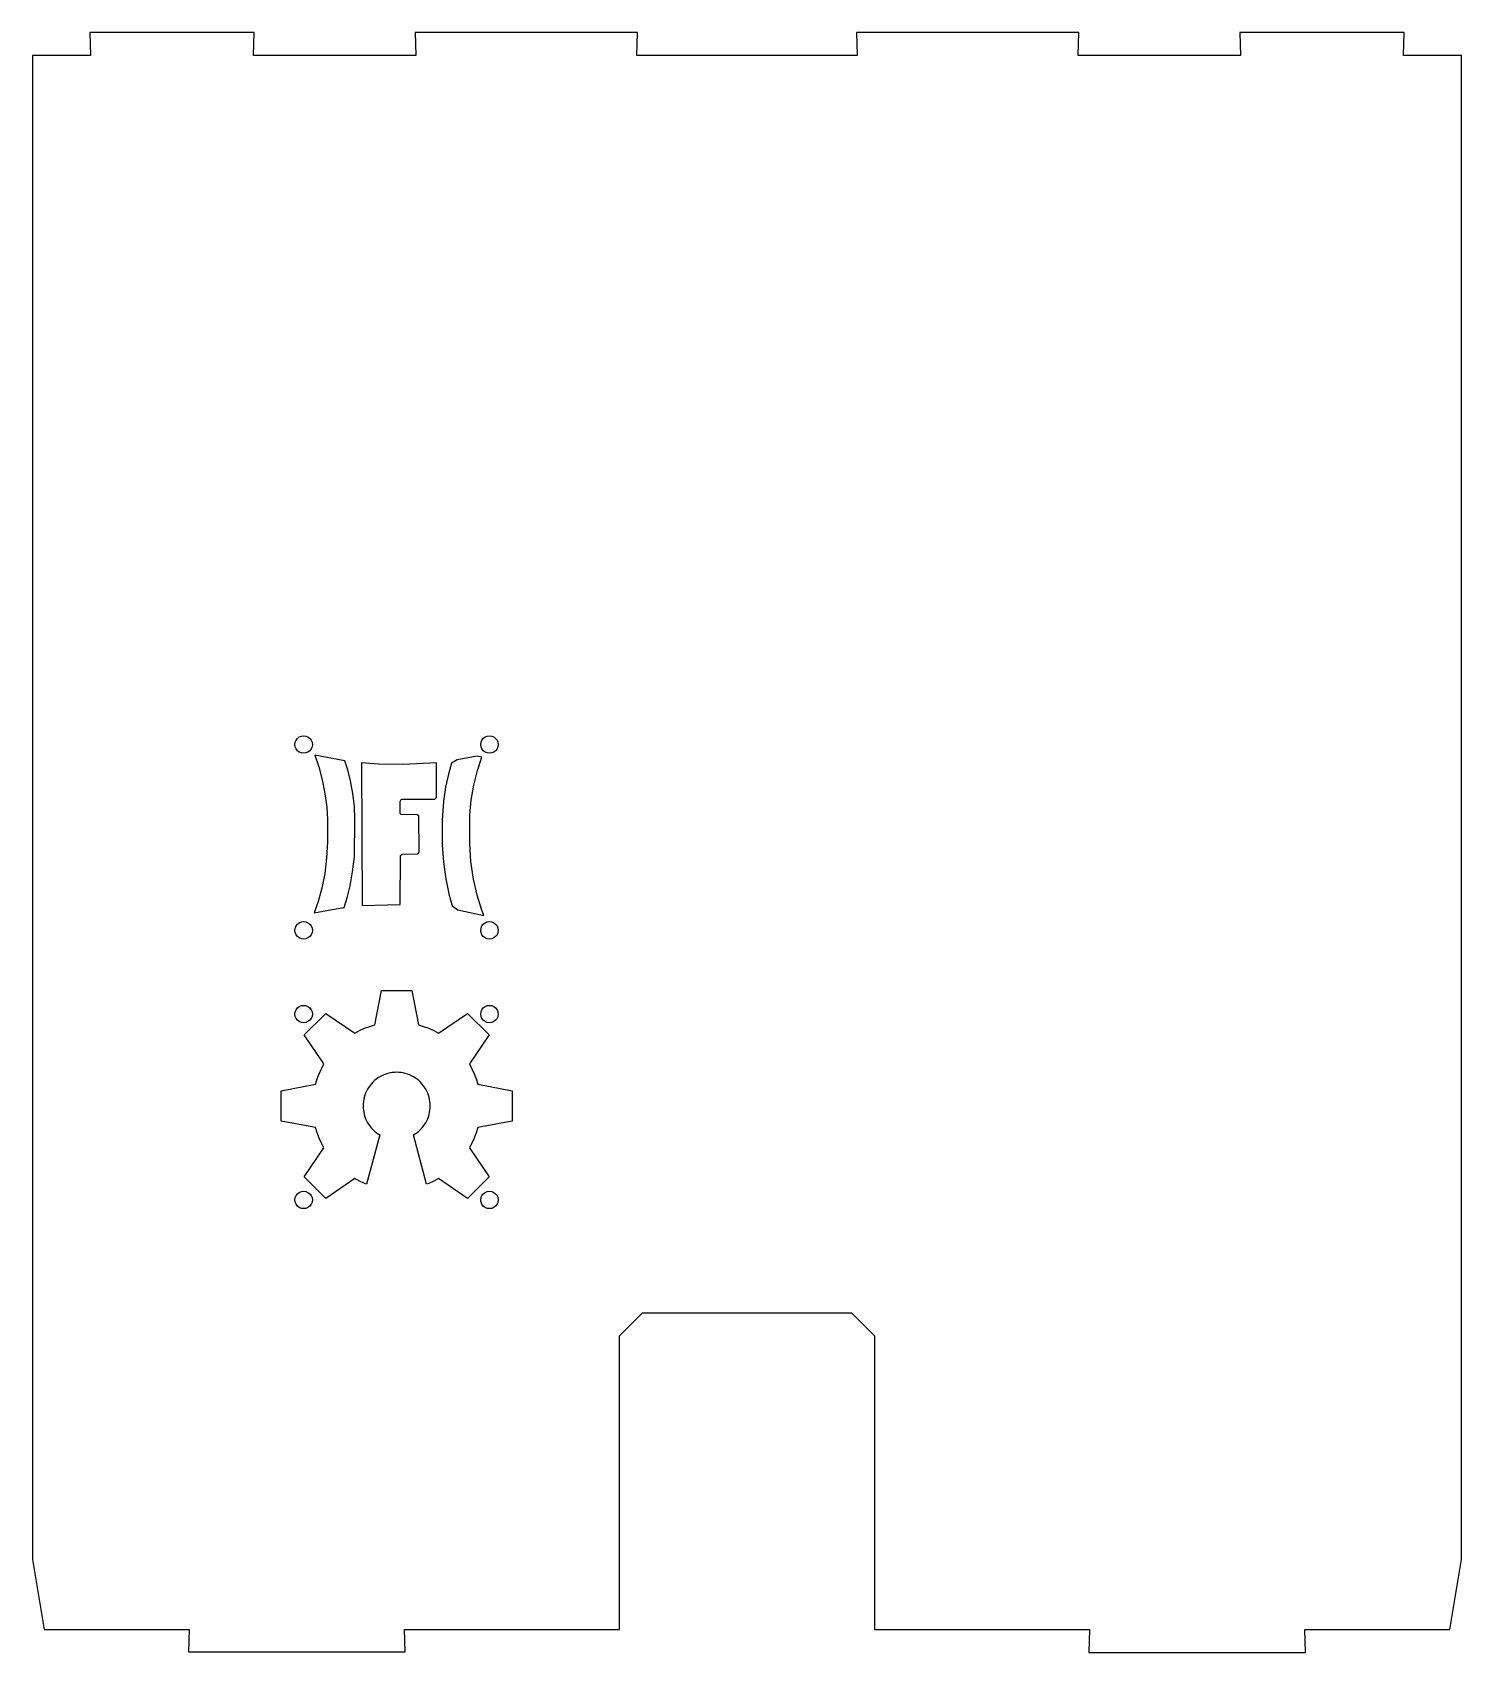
# Model space of a CAD drawing. Extents: x 1591 to 1837, y 942 to 1221.
import ezdxf

# ---------------------------------------------------------------- set-up
doc = ezdxf.new("R2010")
doc.units = 0
doc.header["$MEASUREMENT"] = 0
doc.layers.add('t1', color=5, linetype='Continuous')
doc.layers.add('t2', color=1, linetype='Continuous')

msp = doc.modelspace()

# ---------------------------------------------------------------- linework, layer by layer
at = {"layer": 't1'}
for points in [[(1638.46, 1099.33), (1638.7, 1099.02), (1638.85, 1098.66), (1638.9, 1098.27), (1638.85, 1097.88), (1638.7, 1097.52), (1638.46, 1097.21), (1638.15, 1096.97), (1637.79, 1096.82), (1637.4, 1096.77), (1637.01, 1096.82), (1636.65, 1096.97), (1636.34, 1097.21), (1636.1, 1097.52), (1635.95, 1097.88), (1635.9, 1098.27), (1635.95, 1098.66), (1636.1, 1099.02), (1636.34, 1099.33), (1636.65, 1099.57), (1637.01, 1099.72), (1637.4, 1099.77), (1637.79, 1099.72), (1638.15, 1099.57)], [(1669.01, 1099.72), (1669.4, 1099.77), (1669.79, 1099.72), (1670.15, 1099.57), (1670.46, 1099.33), (1670.7, 1099.02), (1670.85, 1098.66), (1670.9, 1098.27), (1670.85, 1097.88), (1670.7, 1097.52), (1670.46, 1097.21), (1670.15, 1096.97), (1669.79, 1096.82), (1669.4, 1096.77), (1669.01, 1096.82), (1668.65, 1096.97), (1668.34, 1097.21), (1668.1, 1097.52), (1667.95, 1097.88), (1667.9, 1098.27), (1667.95, 1098.66), (1668.1, 1099.02), (1668.34, 1099.33), (1668.65, 1099.57)], [(1644.4, 1070.19), (1644.91, 1071.85), (1645.41, 1073.96), (1645.83, 1076.36), (1646.13, 1078.94), (1646.24, 1085.43), (1646.14, 1087.63), (1645.87, 1089.86), (1645.47, 1091.99), (1644.99, 1093.9), (1644.48, 1095.48), (1639.3, 1096.46), (1640.01, 1094.41), (1640.61, 1092.17), (1641.07, 1089.83), (1641.37, 1087.51), (1641.48, 1085.33), (1641.48, 1081.44), (1641.36, 1078.74), (1641.03, 1076.07), (1640.53, 1073.53), (1639.91, 1071.23), (1639.21, 1069.27), (1642.31, 1069.87)], [(1647.39, 1095.1), (1647.45, 1070.56), (1654.01, 1070.74), (1654.07, 1079.15), (1654.34, 1079.39), (1657.06, 1079.43), (1657.27, 1079.74), (1657.23, 1085.97), (1656.93, 1086.17), (1654.2, 1086.19), (1654.02, 1086.43), (1654.02, 1088.45), (1654.17, 1088.78), (1654.34, 1088.85), (1659.98, 1088.88), (1660.16, 1089.02), (1660.25, 1089.22), (1660.26, 1095.12), (1654.52, 1094.81), (1650.27, 1094.9)], [(1662.98, 1070.51), (1663.94, 1069.8), (1668.44, 1068.84), (1668.04, 1069.92), (1667.28, 1072.32), (1666.65, 1075.1), (1666.21, 1078.1), (1666.03, 1081.16), (1666.04, 1086.18), (1666.26, 1088.67), (1666.7, 1091.25), (1667.32, 1093.77), (1668.07, 1096.08), (1667.29, 1096.25), (1663.86, 1095.61), (1662.87, 1095.05), (1662.32, 1093.17), (1661.83, 1090.94), (1661.46, 1088.53), (1661.27, 1085.16), (1661.27, 1081), (1661.46, 1078.02), (1661.86, 1075.15), (1662.4, 1072.58)], [(1637.01, 1064.82), (1636.65, 1064.97), (1636.34, 1065.21), (1636.1, 1065.52), (1635.95, 1065.88), (1635.9, 1066.27), (1635.95, 1066.66), (1636.05, 1066.9), (1636.1, 1067.02), (1636.34, 1067.33), (1636.65, 1067.57), (1637.01, 1067.72), (1637.4, 1067.77), (1637.79, 1067.72), (1638.15, 1067.57), (1638.46, 1067.33), (1638.7, 1067.02), (1638.85, 1066.66), (1638.9, 1066.27), (1638.85, 1065.88), (1638.7, 1065.52), (1638.46, 1065.21), (1638.15, 1064.97), (1637.79, 1064.82), (1637.4, 1064.77)], [(1668.34, 1065.21), (1668.1, 1065.52), (1667.95, 1065.88), (1667.93, 1066.08), (1667.9, 1066.27), (1667.95, 1066.66), (1668.1, 1067.02), (1668.34, 1067.33), (1668.65, 1067.57), (1669.01, 1067.72), (1669.4, 1067.77), (1669.79, 1067.72), (1670.15, 1067.57), (1670.46, 1067.33), (1670.7, 1067.02), (1670.85, 1066.66), (1670.9, 1066.27), (1670.85, 1065.88), (1670.7, 1065.52), (1670.46, 1065.21), (1670.15, 1064.97), (1669.79, 1064.82), (1669.4, 1064.77), (1669.01, 1064.82), (1668.65, 1064.97)], [(1655.27, 1041.52), (1654.91, 1041.63), (1654.54, 1041.72), (1654.17, 1041.78), (1653.79, 1041.81), (1653.42, 1041.83), (1653.04, 1041.81), (1652.66, 1041.78), (1652.29, 1041.72), (1651.92, 1041.63), (1651.56, 1041.52), (1651.2, 1041.39), (1650.86, 1041.23), (1650.52, 1041.05), (1650.2, 1040.85), (1649.89, 1040.63), (1649.6, 1040.39), (1649.33, 1040.13), (1649.07, 1039.86), (1648.83, 1039.56), (1648.61, 1039.26), (1648.41, 1038.94), (1648.23, 1038.6), (1648.07, 1038.26), (1647.94, 1037.9), (1647.83, 1037.54), (1647.74, 1037.17), (1647.68, 1036.8), (1647.64, 1036.42), (1647.63, 1036.04), (1647.64, 1035.66), (1647.68, 1035.29), (1647.74, 1034.91), (1647.83, 1034.55), (1647.94, 1034.18), (1648.07, 1033.83), (1648.23, 1033.49), (1648.41, 1033.15), (1648.61, 1032.83), (1648.83, 1032.52), (1649.07, 1032.23), (1649.33, 1031.95), (1649.6, 1031.69), (1649.89, 1031.45), (1650.2, 1031.23), (1650.52, 1031.03), (1648.25, 1022.55), (1647.88, 1022.68), (1647.02, 1023.07), (1646.19, 1023.52), (1641.2, 1020.12), (1637.49, 1023.83), (1640.89, 1028.81), (1640.45, 1029.65), (1640.06, 1030.51), (1639.72, 1031.4), (1639.45, 1032.3), (1633.52, 1033.42), (1633.52, 1038.66), (1639.45, 1039.79), (1639.72, 1040.69), (1640.06, 1041.58), (1640.45, 1042.44), (1640.89, 1043.27), (1637.49, 1048.26), (1641.2, 1051.97), (1646.19, 1048.57), (1647.02, 1049.01), (1647.88, 1049.4), (1648.77, 1049.74), (1649.67, 1050.01), (1650.8, 1055.94), (1656.04, 1055.94), (1657.16, 1050.01), (1658.06, 1049.74), (1658.95, 1049.4), (1659.81, 1049.01), (1660.65, 1048.57), (1665.63, 1051.97), (1669.34, 1048.26), (1665.94, 1043.27), (1666.38, 1042.44), (1666.77, 1041.58), (1667.11, 1040.69), (1667.38, 1039.79), (1673.31, 1038.66), (1673.31, 1033.42), (1667.38, 1032.3), (1667.11, 1031.4), (1666.77, 1030.51), (1666.38, 1029.65), (1665.94, 1028.81), (1669.34, 1023.83), (1665.63, 1020.12), (1660.65, 1023.52), (1659.81, 1023.07), (1658.95, 1022.68), (1658.58, 1022.55), (1656.31, 1031.03), (1656.63, 1031.23), (1656.94, 1031.45), (1657.23, 1031.69), (1657.51, 1031.95), (1657.76, 1032.23), (1658, 1032.52), (1658.22, 1032.83), (1658.42, 1033.15), (1658.6, 1033.49), (1658.76, 1033.83), (1658.89, 1034.18), (1659, 1034.55), (1659.09, 1034.91), (1659.15, 1035.29), (1659.19, 1035.66), (1659.2, 1036.04), (1659.19, 1036.42), (1659.15, 1036.8), (1659.09, 1037.17), (1659, 1037.54), (1658.89, 1037.9), (1658.76, 1038.26), (1658.6, 1038.6), (1658.42, 1038.94), (1658.22, 1039.26), (1658, 1039.56), (1657.76, 1039.86), (1657.51, 1040.13), (1657.23, 1040.39), (1656.94, 1040.63), (1656.63, 1040.85), (1656.31, 1041.05), (1655.97, 1041.23), (1655.63, 1041.39)], [(1638.7, 1052.6), (1638.85, 1052.24), (1638.9, 1051.85), (1638.85, 1051.46), (1638.7, 1051.1), (1638.46, 1050.79), (1638.15, 1050.55), (1637.79, 1050.4), (1637.4, 1050.35), (1637.01, 1050.4), (1636.65, 1050.55), (1636.34, 1050.79), (1636.1, 1051.1), (1635.95, 1051.46), (1635.9, 1051.85), (1635.95, 1052.24), (1636.1, 1052.6), (1636.34, 1052.91), (1636.65, 1053.15), (1637.01, 1053.3), (1637.4, 1053.35), (1637.79, 1053.3), (1638.15, 1053.15), (1638.46, 1052.91)], [(1670.46, 1052.91), (1670.7, 1052.6), (1670.85, 1052.24), (1670.9, 1051.85), (1670.85, 1051.46), (1670.7, 1051.1), (1670.46, 1050.79), (1670.15, 1050.55), (1669.79, 1050.4), (1669.4, 1050.35), (1669.01, 1050.4), (1668.65, 1050.55), (1668.34, 1050.79), (1668.1, 1051.1), (1667.95, 1051.46), (1667.9, 1051.85), (1667.95, 1052.24), (1668.1, 1052.6), (1668.34, 1052.91), (1668.65, 1053.15), (1669.01, 1053.3), (1669.4, 1053.35), (1669.79, 1053.3), (1670.15, 1053.15)], [(1636.1, 1019.1), (1635.95, 1019.46), (1635.9, 1019.85), (1635.95, 1020.24), (1636.05, 1020.48), (1636.1, 1020.6), (1636.34, 1020.91), (1636.65, 1021.15), (1637.01, 1021.3), (1637.4, 1021.35), (1637.79, 1021.3), (1638.15, 1021.15), (1638.46, 1020.91), (1638.7, 1020.6), (1638.85, 1020.24), (1638.9, 1019.85), (1638.85, 1019.46), (1638.7, 1019.1), (1638.46, 1018.79), (1638.15, 1018.55), (1637.79, 1018.4), (1637.4, 1018.35), (1637.01, 1018.4), (1636.65, 1018.55), (1636.34, 1018.79)], [(1669.79, 1018.4), (1669.4, 1018.35), (1669.01, 1018.4), (1668.65, 1018.55), (1668.34, 1018.79), (1668.1, 1019.1), (1667.95, 1019.46), (1667.93, 1019.66), (1667.9, 1019.85), (1667.95, 1020.24), (1668.1, 1020.6), (1668.34, 1020.91), (1668.65, 1021.15), (1669.01, 1021.3), (1669.4, 1021.35), (1669.79, 1021.3), (1670.15, 1021.15), (1670.46, 1020.91), (1670.7, 1020.6), (1670.85, 1020.24), (1670.9, 1019.85), (1670.85, 1019.46), (1670.7, 1019.1), (1670.46, 1018.79), (1670.15, 1018.55)]]:
    msp.add_lwpolyline(points, close=True, dxfattribs=at)
at = {"layer": 't2'}
msp.add_lwpolyline([(1617.59, 942.01), (1654.89, 942.01), (1654.79, 945.9), (1691.79, 945.9), (1691.79, 996.43), (1695.76, 1000.4), (1731.72, 1000.4), (1735.7, 996.43), (1735.7, 945.9), (1772.7, 945.9), (1772.59, 941.9), (1809.89, 941.9), (1809.79, 945.9), (1834.78, 945.9), (1836.79, 957.94), (1836.79, 1000.95), (1836.79, 1010.95), (1836.79, 1216.89), (1826.79, 1216.89), (1826.89, 1220.89), (1798.59, 1220.89), (1798.7, 1216.89), (1770.79, 1216.89), (1770.9, 1220.89), (1732.59, 1220.89), (1732.7, 1216.89), (1694.79, 1216.89), (1694.89, 1220.89), (1656.59, 1220.89), (1656.7, 1216.89), (1628.79, 1216.89), (1628.89, 1220.89), (1600.59, 1220.89), (1600.7, 1216.89), (1590.7, 1216.89), (1590.7, 1010.95), (1590.7, 1000.95), (1590.7, 957.94), (1592.7, 945.9), (1617.7, 945.9)], close=True, dxfattribs=at)

doc.saveas('drawing.dxf')
